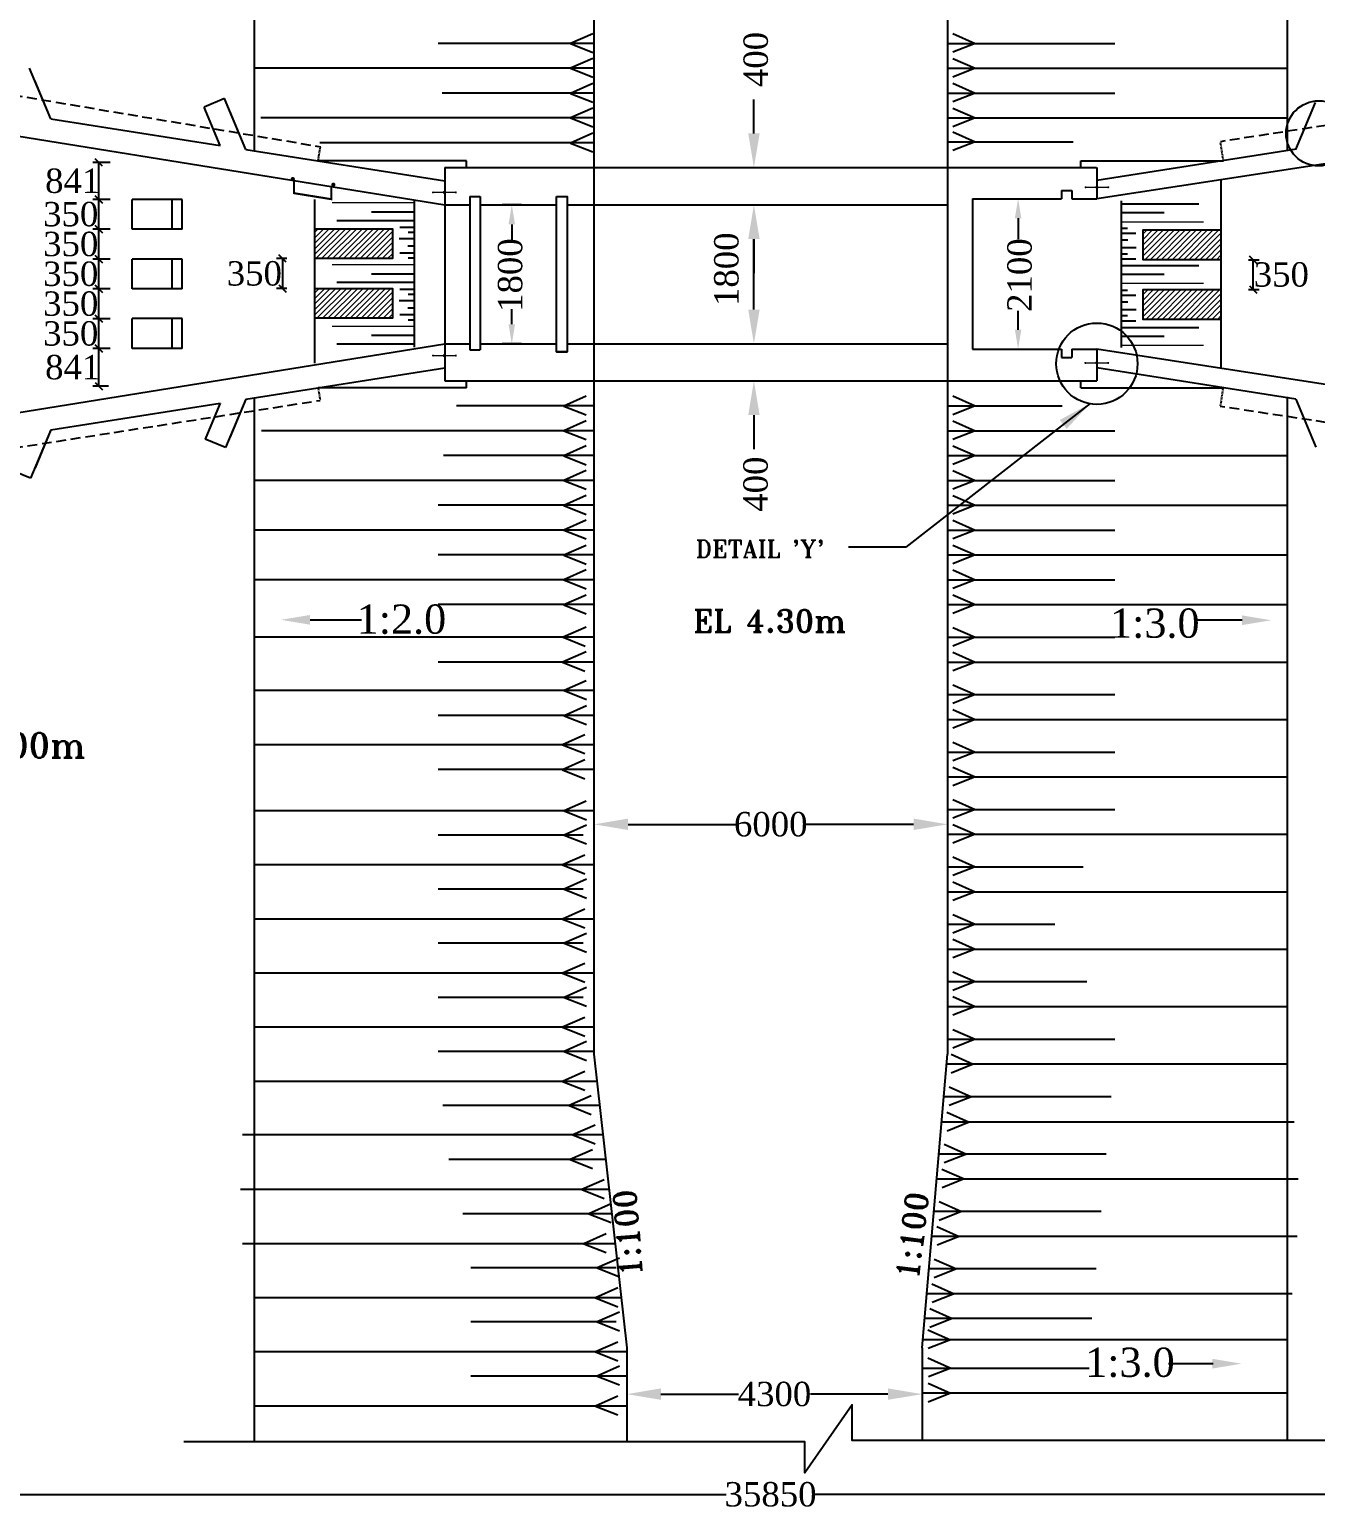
# Model space of a CAD drawing. Extents: x -298162 to 1078160, y -513173 to -216568.
# Drawn here: x 27154 to 40347, y -274691 to -259498 of the extents above; entities that cross this region are included whole.
import ezdxf

# ---------------------------------------------------------------- set-up
doc = ezdxf.new("R2010")
doc.units = 0
doc.header["$MEASUREMENT"] = 0
doc.linetypes.add('DASHED', pattern=[0.75, 0.5, -0.25])
doc.layers.get('0').update_dxf_attribs({"linetype": 'CONTINUOUS'})
doc.layers.get('DEFPOINTS').update_dxf_attribs({"linetype": 'CONTINUOUS'})
for name, color, linetype in [('LINE', 7, 'CONTINUOUS'), ('SLOPEEARTH', 3, 'CONTINUOUS'), ('TEXT', 10, 'CONTINUOUS')]:
    doc.layers.add(name, color=color, linetype=linetype)
doc.styles.add('BIG', font='ROMANT.SHX')
doc.styles.get("Standard").update_dxf_attribs({"font": 'times.ttf', "height": 250})
doc.dimstyles.new('3', dxfattribs={"dimtxt": 225, "dimasz": 350, "dimexe": 100, "dimexo": 25, "dimgap": 9, "dimtad": 0, "dimdec": 0, "dimzin": 0, "dimdsep": 46, "dimtxsty": 'Standard', "dimcen": 0, "dimclrt": 256, "dimadec": 0, "dimazin": 0, "dimtfac": 1, "dimtdec": 0, "dimtofl": 0, "dimtmove": 2, "dimatfit": 3, "dimfxl": 1, "dimtolj": 1, "dimtzin": 0, "dimarcsym": 0})
doc.dimstyles.new('Oblique', dxfattribs={"dimtxt": 75, "dimasz": 75, "dimexe": 60, "dimexo": 60, "dimgap": 25, "dimtad": 2, "dimtih": 1, "dimtoh": 1, "dimdec": 0, "dimzin": 0, "dimdsep": 46, "dimtxsty": 'Standard', "dimblk": 'OBLIQUE', "dimcen": 0, "dimadec": 0, "dimazin": 0, "dimtfac": 1, "dimtdec": 0, "dimtofl": 0, "dimtmove": 0, "dimatfit": 3, "dimldrblk": 'NONE', "dimfxl": 1, "dimtolj": 1, "dimtzin": 0, "dimarcsym": 0})

# ---------------------------------------------------------------- blocks, each defined once
blk = doc.blocks.new('*D116')
at = {"layer": 'DEFPOINTS', "color": 0, "lineweight": -2}
for p in [(34431, -262721), (34471, -263103), (34586, -263103)]:
    blk.add_point(p, dxfattribs=at)
at = {"layer": 'LINE', "color": 0, "lineweight": -2}
for p, q in [((34586, -262371), (34586, -262021)), ((34456, -262721), (34686, -262721)), ((34496, -263103), (34686, -263103)), ((34586, -263453), (34586, -263803))]:
    blk.add_line(p, q, dxfattribs=at)
for points in [[(34528, -262371), (34645, -262371), (34586, -262721)], [(34528, -263453), (34645, -263453), (34586, -263103)]]:
    blk.add_solid(points, dxfattribs=at)
at = {"layer": 'LINE', "insert": (34604, -264162), "char_height": 250, "attachment_point": 5, "rotation": 90}
blk.add_mtext('\\A1;400', dxfattribs=at)
blk = doc.blocks.new('*D117')
at = {"layer": 'DEFPOINTS', "color": 0, "lineweight": -2}
for p in [(34411, -260914), (34586, -260914), (34411, -261297)]:
    blk.add_point(p, dxfattribs=at)
at = {"layer": 'LINE', "color": 0, "lineweight": -2}
for p, q in [((34586, -260564), (34586, -260214)), ((34436, -260914), (34686, -260914)), ((34436, -261297), (34686, -261297)), ((34586, -261647), (34586, -261997))]:
    blk.add_line(p, q, dxfattribs=at)
for points in [[(34528, -260564), (34645, -260564), (34586, -260914)], [(34528, -261647), (34645, -261647), (34586, -261297)]]:
    blk.add_solid(points, dxfattribs=at)
at = {"layer": 'LINE', "insert": (34606, -259805), "char_height": 250, "attachment_point": 5, "rotation": 90}
blk.add_mtext('\\A1;400', dxfattribs=at)
blk = doc.blocks.new('*D118')
at = {"layer": 'DEFPOINTS', "color": 0, "lineweight": -2}
for p in [(34275, -261297), (34586, -261297), (34275, -262721)]:
    blk.add_point(p, dxfattribs=at)
at = {"layer": 'LINE', "color": 0, "lineweight": -2}
for p, q in [((34300, -261297), (34686, -261297)), ((34586, -262371), (34586, -261647)), ((34300, -262721), (34686, -262721))]:
    blk.add_line(p, q, dxfattribs=at)
for points in [[(34528, -261647), (34645, -261647), (34586, -261297)], [(34528, -262371), (34645, -262371), (34586, -262721)]]:
    blk.add_solid(points, dxfattribs=at)
at = {"layer": 'LINE', "insert": (34305, -261957), "char_height": 250, "attachment_point": 5, "rotation": 90}
blk.add_mtext('\\A1;1800', dxfattribs=at)
blk = doc.blocks.new('*D129')
at = {"layer": 'DEFPOINTS', "color": 0, "lineweight": -2}
for p in [(32102, -261297), (32227, -261297), (32227, -262721)]:
    blk.add_point(p, dxfattribs=at)
at = {"layer": 'LINE', "color": 0, "lineweight": -2}
for p, q in [((32202, -261297), (32002, -261297)), ((32102, -261497), (32102, -261667)), ((32102, -262521), (32102, -262367)), ((32202, -262721), (32002, -262721))]:
    blk.add_line(p, q, dxfattribs=at)
for points in [[(32068, -261497), (32135, -261497), (32102, -261297)], [(32068, -262521), (32135, -262521), (32102, -262721)]]:
    blk.add_solid(points, dxfattribs=at)
at = {"layer": 'LINE', "insert": (32086, -262017), "char_height": 250, "attachment_point": 5, "rotation": 90}
blk.add_mtext('\\A1;1800', dxfattribs=at)
blk = doc.blocks.new('*D130')
at = {"layer": 'DEFPOINTS', "color": 0, "lineweight": -2}
for p in [(37171, -261233), (37297, -261233), (37171, -262777)]:
    blk.add_point(p, dxfattribs=at)
at = {"layer": 'LINE', "color": 0, "lineweight": -2}
for p, q in [((37196, -261233), (37397, -261233)), ((37297, -261433), (37297, -261649)), ((37297, -262577), (37297, -262384)), ((37196, -262777), (37397, -262777))]:
    blk.add_line(p, q, dxfattribs=at)
for points in [[(37264, -261433), (37330, -261433), (37297, -261233)], [(37264, -262577), (37330, -262577), (37297, -262777)]]:
    blk.add_solid(points, dxfattribs=at)
at = {"layer": 'LINE', "insert": (37313, -262017), "char_height": 250, "attachment_point": 5, "rotation": 90}
blk.add_mtext('\\A1;2100', dxfattribs=at)
blk = doc.blocks.new('*D131')
at = {"layer": 'DEFPOINTS', "color": 0, "lineweight": -2}
for p in [(46604, -273741), (22910, -274073), (46604, -274527)]:
    blk.add_point(p, dxfattribs=at)
at = {"layer": 'LINE', "color": 0, "lineweight": -2}
for p, q in [((46604, -273766), (46604, -274627)), ((22910, -274098), (22910, -274627)), ((23260, -274527), (34301, -274527)), ((46254, -274527), (35213, -274527))]:
    blk.add_line(p, q, dxfattribs=at)
for points in [[(23260, -274468), (23260, -274585), (22910, -274527)], [(46254, -274468), (46254, -274585), (46604, -274527)]]:
    blk.add_solid(points, dxfattribs=at)
at = {"layer": 'LINE', "insert": (34757, -274527), "char_height": 250, "attachment_point": 5}
blk.add_mtext('\\A1;35850', dxfattribs=at)
blk = doc.blocks.new('_Oblique')
at = {"color": 0, "linetype": 'ByBlock', "lineweight": -2}
blk.add_line((-0.5, -0.5), (0.5, 0.5), dxfattribs=at)
blk = doc.blocks.new('*D211')
at = {"layer": 'DEFPOINTS', "color": 0, "lineweight": -2}
for p in [(39602, -261859), (39710, -261859), (39602, -262165)]:
    blk.add_point(p, dxfattribs=at)
at = {"layer": 'LINE', "color": 0, "lineweight": -2}
for p, q in [((39662, -261859), (39770, -261859)), ((39710, -262165), (39710, -261859)), ((39662, -262165), (39770, -262165))]:
    blk.add_line(p, q, dxfattribs=at)
at = {"layer": 'LINE', "color": 0, "lineweight": -2, "xscale": 75, "yscale": 75, "zscale": 75}
for p, rotation in [((39710, -261859), 90), ((39710, -262165), 270)]:
    blk.add_blockref('_Oblique', p, dxfattribs=dict(at, rotation=rotation))
at = {"layer": 'LINE', "color": 0, "insert": (39998, -262012), "char_height": 250, "attachment_point": 5}
blk.add_mtext('\\A1;350', dxfattribs=at)
blk = doc.blocks.new('_None')
blk = doc.blocks.new('*D517')
at = {"layer": 'DEFPOINTS', "color": 0, "lineweight": -2}
for p in [(29855, -261848), (29748, -262154), (29855, -262154)]:
    blk.add_point(p, dxfattribs=at)
at = {"layer": 'LINE', "color": 0, "lineweight": -2}
for p, q in [((29795, -261848), (29688, -261848)), ((29748, -261848), (29748, -262154)), ((29795, -262154), (29688, -262154))]:
    blk.add_line(p, q, dxfattribs=at)
at = {"layer": 'LINE', "color": 0, "lineweight": -2, "xscale": 75, "yscale": 75, "zscale": 75}
for p, rotation in [((29748, -261848), 90), ((29748, -262154), 270)]:
    blk.add_blockref('_Oblique', p, dxfattribs=dict(at, rotation=rotation))
at = {"layer": 'LINE', "color": 0, "insert": (29460, -262001), "char_height": 250, "attachment_point": 5}
blk.add_mtext('\\A1;350', dxfattribs=at)
blk = doc.blocks.new('*D520')
at = {"layer": 'DEFPOINTS', "color": 0, "lineweight": -2}
for p in [(27864, -262464), (28039, -262464), (28039, -262770)]:
    blk.add_point(p, dxfattribs=at)
at = {"layer": 'LINE', "color": 0, "lineweight": -2}
for p, q in [((27979, -262464), (27804, -262464)), ((27864, -262770), (27864, -262464)), ((27979, -262770), (27804, -262770))]:
    blk.add_line(p, q, dxfattribs=at)
at = {"layer": 'LINE', "color": 0, "lineweight": -2, "xscale": 75, "yscale": 75, "zscale": 75}
for p, rotation in [((27864, -262464), 90), ((27864, -262770), 270)]:
    blk.add_blockref('_Oblique', p, dxfattribs=dict(at, rotation=rotation))
at = {"layer": 'LINE', "color": 0, "insert": (27576, -262617), "char_height": 250, "attachment_point": 5}
blk.add_mtext('\\A1;350', dxfattribs=at)
blk = doc.blocks.new('*D521')
at = {"layer": 'DEFPOINTS', "color": 0, "lineweight": -2}
for p in [(27864, -262158), (28039, -262158), (28039, -262464)]:
    blk.add_point(p, dxfattribs=at)
at = {"layer": 'LINE', "color": 0, "lineweight": -2}
for p, q in [((27979, -262158), (27804, -262158)), ((27864, -262464), (27864, -262158)), ((27979, -262464), (27804, -262464))]:
    blk.add_line(p, q, dxfattribs=at)
at = {"layer": 'LINE', "color": 0, "lineweight": -2, "xscale": 75, "yscale": 75, "zscale": 75}
for p, rotation in [((27864, -262158), 90), ((27864, -262464), 270)]:
    blk.add_blockref('_Oblique', p, dxfattribs=dict(at, rotation=rotation))
at = {"layer": 'LINE', "color": 0, "insert": (27576, -262311), "char_height": 250, "attachment_point": 5}
blk.add_mtext('\\A1;350', dxfattribs=at)
blk = doc.blocks.new('*D522')
at = {"layer": 'DEFPOINTS', "color": 0, "lineweight": -2}
for p in [(27864, -261852), (28039, -261852), (28039, -262158)]:
    blk.add_point(p, dxfattribs=at)
at = {"layer": 'LINE', "color": 0, "lineweight": -2}
for p, q in [((27979, -261852), (27804, -261852)), ((27864, -262158), (27864, -261852)), ((27979, -262158), (27804, -262158))]:
    blk.add_line(p, q, dxfattribs=at)
at = {"layer": 'LINE', "color": 0, "lineweight": -2, "xscale": 75, "yscale": 75, "zscale": 75}
for p, rotation in [((27864, -261852), 90), ((27864, -262158), 270)]:
    blk.add_blockref('_Oblique', p, dxfattribs=dict(at, rotation=rotation))
at = {"layer": 'LINE', "color": 0, "insert": (27576, -262005), "char_height": 250, "attachment_point": 5}
blk.add_mtext('\\A1;350', dxfattribs=at)
blk = doc.blocks.new('*D523')
at = {"layer": 'DEFPOINTS', "color": 0, "lineweight": -2}
for p in [(27864, -261546), (28039, -261546), (28039, -261852)]:
    blk.add_point(p, dxfattribs=at)
at = {"layer": 'LINE', "color": 0, "lineweight": -2}
for p, q in [((27979, -261546), (27804, -261546)), ((27864, -261852), (27864, -261546)), ((27979, -261852), (27804, -261852))]:
    blk.add_line(p, q, dxfattribs=at)
at = {"layer": 'LINE', "color": 0, "lineweight": -2, "xscale": 75, "yscale": 75, "zscale": 75}
for p, rotation in [((27864, -261546), 90), ((27864, -261852), 270)]:
    blk.add_blockref('_Oblique', p, dxfattribs=dict(at, rotation=rotation))
at = {"layer": 'LINE', "color": 0, "insert": (27576, -261699), "char_height": 250, "attachment_point": 5}
blk.add_mtext('\\A1;350', dxfattribs=at)
blk = doc.blocks.new('*D524')
at = {"layer": 'DEFPOINTS', "color": 0, "lineweight": -2}
for p in [(27864, -261240), (28039, -261240), (28039, -261546)]:
    blk.add_point(p, dxfattribs=at)
at = {"layer": 'LINE', "color": 0, "lineweight": -2}
for p, q in [((27979, -261240), (27804, -261240)), ((27864, -261546), (27864, -261240)), ((27979, -261546), (27804, -261546))]:
    blk.add_line(p, q, dxfattribs=at)
at = {"layer": 'LINE', "color": 0, "lineweight": -2, "xscale": 75, "yscale": 75, "zscale": 75}
for p, rotation in [((27864, -261240), 90), ((27864, -261546), 270)]:
    blk.add_blockref('_Oblique', p, dxfattribs=dict(at, rotation=rotation))
at = {"layer": 'LINE', "color": 0, "insert": (27576, -261393), "char_height": 250, "attachment_point": 5}
blk.add_mtext('\\A1;350', dxfattribs=at)
blk = doc.blocks.new('*D525')
at = {"layer": 'DEFPOINTS', "color": 0, "lineweight": -2}
for p in [(27864, -262770), (28039, -262770), (28024, -263156)]:
    blk.add_point(p, dxfattribs=at)
at = {"layer": 'LINE', "color": 0, "lineweight": -2}
for p, q in [((27979, -262770), (27804, -262770)), ((27864, -263156), (27864, -262770)), ((27964, -263156), (27804, -263156))]:
    blk.add_line(p, q, dxfattribs=at)
at = {"layer": 'LINE', "color": 0, "lineweight": -2, "xscale": 75, "yscale": 75, "zscale": 75}
for p, rotation in [((27864, -262770), 90), ((27864, -263156), 270)]:
    blk.add_blockref('_Oblique', p, dxfattribs=dict(at, rotation=rotation))
at = {"layer": 'LINE', "color": 0, "insert": (27596, -262963), "char_height": 250, "attachment_point": 5}
blk.add_mtext('\\A1;841', dxfattribs=at)
blk = doc.blocks.new('*D526')
at = {"layer": 'DEFPOINTS', "color": 0, "lineweight": -2}
for p in [(27864, -260862), (28039, -260862), (28024, -261240)]:
    blk.add_point(p, dxfattribs=at)
at = {"layer": 'LINE', "color": 0, "lineweight": -2}
for p, q in [((27979, -260862), (27804, -260862)), ((27864, -261240), (27864, -260862)), ((27964, -261240), (27804, -261240))]:
    blk.add_line(p, q, dxfattribs=at)
at = {"layer": 'LINE', "color": 0, "lineweight": -2, "xscale": 75, "yscale": 75, "zscale": 75}
for p, rotation in [((27864, -260862), 90), ((27864, -261240), 270)]:
    blk.add_blockref('_Oblique', p, dxfattribs=dict(at, rotation=rotation))
at = {"layer": 'LINE', "color": 0, "insert": (27596, -261051), "char_height": 250, "attachment_point": 5}
blk.add_mtext('\\A1;841', dxfattribs=at)
blk = doc.blocks.new('*D598')
at = {"layer": 'DEFPOINTS', "color": 0, "lineweight": -2}
for p in [(32945, -266565), (36574, -266565), (36574, -267652)]:
    blk.add_point(p, dxfattribs=at)
at = {"layer": 'LINE', "color": 0, "lineweight": -2}
for p, q in [((32945, -266590), (32945, -267752)), ((36574, -266590), (36574, -267752)), ((33295, -267652), (34396, -267652)), ((36224, -267652), (35123, -267652))]:
    blk.add_line(p, q, dxfattribs=at)
for points in [[(33295, -267593), (33295, -267710), (32945, -267652)], [(36224, -267593), (36224, -267710), (36574, -267652)]]:
    blk.add_solid(points, dxfattribs=at)
at = {"layer": 'LINE', "insert": (34759, -267652), "char_height": 250, "attachment_point": 5}
blk.add_mtext('\\A1;6000', dxfattribs=at)
blk = doc.blocks.new('*D599')
at = {"layer": 'DEFPOINTS', "color": 0, "lineweight": -2}
for p in [(33282, -273297), (36312, -273179), (36312, -273498)]:
    blk.add_point(p, dxfattribs=at)
at = {"layer": 'LINE', "color": 0, "lineweight": -2}
for p, q in [((36312, -273204), (36312, -273598)), ((33282, -273322), (33282, -273598)), ((33632, -273498), (34428, -273498)), ((35962, -273498), (35166, -273498))]:
    blk.add_line(p, q, dxfattribs=at)
for points in [[(33632, -273439), (33632, -273556), (33282, -273498)], [(35962, -273439), (35962, -273556), (36312, -273498)]]:
    blk.add_solid(points, dxfattribs=at)
at = {"layer": 'LINE', "insert": (34797, -273498), "char_height": 250, "attachment_point": 5}
blk.add_mtext('\\A1;4300', dxfattribs=at)

msp = doc.modelspace()

# ---------------------------------------------------------------- hatches: boundary and pattern name
at = {"layer": 'LINE', "lineweight": 5}
h = msp.add_hatch(dxfattribs=at)
h.set_pattern_fill('ANSI31', color=0, scale=320, angle=180, style=0)
h.set_pattern_definition([(225, (12495.35, -492991.106), (28.284271, -28.284271), [])])
h.paths.add_polyline_path([(30079.789, -262153.81), (30079.789, -262459.81), (30878.416, -262459.81), (30878.416, -262153.81)])
h.paths.add_polyline_path([(30079.789, -261541.81), (30079.789, -261847.81), (30878.416, -261847.81), (30878.416, -261541.81)])
h = msp.add_hatch(dxfattribs=at)
h.set_pattern_fill('ANSI31', color=0, scale=320, style=0)
h.set_pattern_definition([(45, (56962.372, -31022.09), (-28.284271, 28.284271), [])])
h.paths.add_polyline_path([(39377.934, -261859.385), (39377.934, -261553.385), (38579.306, -261553.385), (38579.306, -261859.385)])
h.paths.add_polyline_path([(39377.934, -262471.385), (39377.934, -262165.385), (38579.306, -262165.385), (38579.306, -262471.385)])

# ---------------------------------------------------------------- linework, layer by layer
at = {"layer": 'LINE', "color": 0}
for p, q in [((29457.677, -249293.733), (29457.677, -260741.403)), ((40060.655, -260740.683), (40060.655, -249278.733)), ((32944.655, -253995.054), (32944.655, -262805.568)), ((36574.155, -253995.054), (36574.155, -262805.568)), ((32933.965, -259639.318), (31345.472, -259639.318)), ((36574.155, -259639.318), (38288.253, -259639.318)), ((27372.705, -260414.322), (27154.017, -259892.243)), ((32933.965, -259894.318), (29457.677, -259894.318)), ((36574.155, -259894.318), (40060.655, -259894.318)), ((23509.655, -260021.818), (31414.655, -261296.818)), ((27372.705, -260414.322), (27208.305, -260021.845)), ((46009.155, -260021.818), (38104.155, -261233.267)), ((29372.705, -260728.073), (29154.017, -260205.994)), ((32933.965, -260149.318), (31387.299, -260149.318)), ((36574.155, -260149.318), (38288.253, -260149.318)), ((29108.585, -260686.638), (28944.087, -260293.93)), ((29108.585, -260686.638), (28961.54, -260335.596)), ((29372.705, -260728.073), (29208.305, -260335.596)), ((40146.104, -260727.279), (40347.482, -260246.523)), ((27372.705, -260414.322), (29108.585, -260686.638)), ((32933.965, -260404.318), (29527.709, -260404.318)), ((36574.155, -260404.318), (40060.655, -260404.318)), ((32933.965, -260659.318), (30131.209, -260659.318)), ((36574.155, -260648.026), (37860.556, -260648.026)), ((29372.705, -260728.073), (31414.655, -261048.404)), ((40152.05, -260726.346), (38104.155, -261047.61)), ((31414.655, -260914.318), (31414.655, -261296.818)), ((38104.155, -260914.318), (38104.155, -261233.267)), ((37742.905, -261148.267), (37849.155, -261148.267)), ((37742.905, -261148.267), (37742.905, -261233.267)), ((37849.155, -261148.267), (37849.155, -261233.267)), ((39377.934, -261038.059), (39377.934, -262973.475)), ((28207.93, -261545.906), (28207.93, -261239.906)), ((28717.93, -261239.906), (28207.93, -261239.906)), ((28615.93, -261545.906), (28615.93, -261239.906)), ((28717.93, -261545.906), (28717.93, -261239.906)), ((30079.789, -262921.826), (30079.789, -261242.739)), ((31103.296, -262756.744), (31103.296, -261252.261)), ((31414.655, -261296.818), (31414.655, -262720.568)), ((31669.655, -261211.818), (31669.655, -262784.318)), ((31775.905, -261211.818), (31775.905, -262784.318)), ((36829.155, -261233.267), (36829.155, -262777.143)), ((36829.155, -261233.267), (37742.905, -261233.267)), ((37849.155, -261233.267), (38104.155, -261233.267)), ((38354.427, -261256.452), (38354.427, -262760.935)), ((38354.427, -261286.62), (39152.107, -261286.62)), ((31103.296, -261458.858), (30305.615, -261458.858)), ((31103.296, -261370.6), (30663.586, -261370.6)), ((38354.427, -261374.879), (38794.136, -261374.879)), ((28717.93, -261545.906), (28207.93, -261545.906)), ((31103.296, -261528.321), (30952.599, -261528.321)), ((31103.296, -261580.258), (31036.798, -261580.258)), ((38354.427, -261535.305), (38420.924, -261535.305)), ((38354.427, -261587.243), (38505.123, -261587.243)), ((31103.296, -261644.561), (30947.647, -261644.561)), ((31103.296, -261721.231), (31034.322, -261721.231)), ((38354.427, -261656.705), (38423.4, -261656.705)), ((38354.427, -261733.375), (38510.075, -261733.375)), ((28207.93, -262157.906), (28207.93, -261851.906)), ((28717.93, -261851.906), (28207.93, -261851.906)), ((28615.93, -262157.906), (28615.93, -261851.906)), ((28717.93, -262157.906), (28717.93, -261851.906)), ((31103.296, -261790.694), (30952.599, -261790.694)), ((31103.296, -261842.631), (31036.798, -261842.631)), ((38354.427, -261797.679), (38420.924, -261797.679)), ((38354.427, -261849.616), (38505.123, -261849.616)), ((31103.296, -262005.859), (30663.586, -262005.859)), ((38354.427, -261919.078), (39152.107, -261919.078)), ((38354.427, -262007.337), (38794.136, -262007.337)), ((28717.93, -262157.906), (28207.93, -262157.906)), ((31103.296, -262094.117), (30305.615, -262094.117)), ((31103.296, -262163.58), (30952.599, -262163.58)), ((31103.296, -262215.517), (31036.798, -262215.517)), ((38354.427, -262170.565), (38420.924, -262170.565)), ((31103.296, -262279.821), (30947.647, -262279.821)), ((31103.296, -262356.491), (31034.322, -262356.491)), ((38354.427, -262222.502), (38505.123, -262222.502)), ((38354.427, -262291.964), (38423.4, -262291.964)), ((38354.427, -262368.634), (38510.075, -262368.634)), ((28207.93, -262769.906), (28207.93, -262463.906)), ((28717.93, -262463.906), (28207.93, -262463.906)), ((28615.93, -262769.906), (28615.93, -262463.906)), ((28717.93, -262769.906), (28717.93, -262463.906)), ((31103.296, -262425.953), (30952.599, -262425.953)), ((31103.296, -262477.891), (31036.798, -262477.891)), ((38354.427, -262432.938), (38420.924, -262432.938)), ((38354.427, -262484.875), (38505.123, -262484.875)), ((31103.296, -262638.317), (30663.586, -262638.317)), ((38354.427, -262554.338), (39152.107, -262554.338)), ((38354.427, -262642.596), (38794.136, -262642.596)), ((23509.655, -263995.568), (31414.655, -262720.568)), ((28717.93, -262769.906), (28207.93, -262769.906)), ((31103.296, -262726.576), (30305.615, -262726.576)), ((31414.655, -262720.568), (31669.655, -262720.568)), ((31414.655, -262720.568), (31414.655, -263103.068)), ((32944.655, -262805.568), (32944.655, -270009.728)), ((36574.155, -262805.568), (36574.155, -270009.728)), ((36829.155, -262777.143), (37742.905, -262777.143)), ((37742.905, -262777.143), (37742.905, -262862.143)), ((37849.155, -262777.143), (37849.155, -262862.143)), ((37849.155, -262777.143), (38104.155, -262777.143)), ((46009.155, -263995.568), (38104.155, -262777.143)), ((38104.155, -262777.143), (38104.155, -263103.068)), ((29372.705, -263289.314), (31414.655, -262968.982)), ((29372.705, -263289.314), (31414.655, -262968.982)), ((37742.905, -262862.143), (37849.155, -262862.143)), ((40146.104, -263290.108), (38104.155, -262969.776)), ((40146.104, -263290.108), (38104.155, -262969.776)), ((40146.104, -263290.108), (38104.155, -262969.776)), ((29457.677, -263275.984), (29457.677, -265844.752)), ((40060.655, -273972.651), (40060.655, -263266.328)), ((27372.705, -263603.065), (29108.585, -263330.748)), ((27372.705, -263603.065), (29108.585, -263330.748)), ((29108.585, -263330.748), (28954.144, -263699.446)), ((29108.585, -263330.748), (28961.54, -263681.791)), ((29372.705, -263289.314), (29164.075, -263787.382)), ((29372.705, -263289.314), (29208.305, -263681.791)), ((32933.351, -263358.068), (31534.654, -263358.068)), ((36574.155, -263358.068), (37750.605, -263358.068)), ((40146.104, -263290.108), (40352.172, -263782.06)), ((27372.705, -263603.065), (27164.075, -264101.133)), ((27372.705, -263603.065), (27209.459, -263992.786)), ((32933.351, -263613.068), (29534.135, -263613.068)), ((31414.655, -263613.068), (30783.032, -263613.068)), ((36574.155, -263613.068), (38288.253, -263613.068)), ((32933.351, -263868.068), (31399.429, -263868.068)), ((36574.155, -263868.068), (40060.655, -263868.068)), ((32933.351, -264123.068), (29457.677, -264123.068)), ((36574.155, -264123.068), (38288.253, -264123.068)), ((32933.351, -264378.068), (31345.472, -264378.068)), ((36574.155, -264378.068), (40060.655, -264378.068)), ((32933.351, -264633.068), (29457.677, -264633.068)), ((36574.155, -264633.068), (38288.253, -264633.068)), ((32933.351, -264888.068), (31345.472, -264888.068)), ((36574.155, -264888.068), (40060.655, -264888.068)), ((32933.351, -265143.068), (29457.677, -265143.068)), ((36574.155, -265143.068), (38288.253, -265143.068)), ((32933.351, -265398.068), (31345.472, -265398.068)), ((36574.155, -265398.068), (40060.655, -265398.068)), ((30031.808, -265553.817), (30560.381, -265553.817)), ((39595.832, -265558.095), (39135.688, -265558.095)), ((32933.351, -265732.01), (29457.677, -265732.01)), ((29457.677, -265844.752), (29457.677, -273987.651)), ((36574.155, -265732.01), (38288.253, -265732.01)), ((32933.351, -265987.01), (31345.472, -265987.01)), ((36574.155, -265987.01), (40060.655, -265987.01)), ((32933.351, -266279.863), (29457.677, -266279.863)), ((36574.155, -266320.952), (38288.253, -266320.952)), ((32933.351, -266534.863), (31345.472, -266534.863)), ((36574.155, -266575.952), (40060.655, -266575.952)), ((32933.351, -266834.941), (29457.677, -266834.941)), ((36574.155, -266909.895), (38288.253, -266909.895)), ((31414.655, -267089.941), (31345.472, -267089.941)), ((32933.351, -267089.941), (31345.472, -267089.941)), ((36574.155, -267164.895), (40060.655, -267164.895)), ((32933.351, -267513.847), (29457.677, -267513.847)), ((36574.155, -267498.837), (38288.253, -267498.837)), ((32835.346, -267761.702), (31345.472, -267761.702)), ((36574.155, -267753.837), (40060.655, -267753.837)), ((32933.351, -268068.924), (29457.677, -268068.924)), ((36574.155, -268087.779), (37963.559, -268087.779)), ((32835.346, -268316.78), (31345.472, -268316.78)), ((36574.155, -268342.779), (39026.606, -268342.779)), ((39026.606, -268342.779), (40060.655, -268342.779)), ((32933.351, -268624.002), (29457.677, -268624.002)), ((36574.155, -268676.721), (37673.02, -268676.721)), ((32835.346, -268871.857), (31345.472, -268871.857)), ((36574.155, -268931.721), (39050.031, -268931.721)), ((39050.031, -268931.721), (40060.655, -268931.721)), ((32933.351, -269179.079), (29457.677, -269179.079)), ((36574.155, -269265.663), (38003.155, -269265.663)), ((32835.346, -269426.935), (31345.472, -269426.935)), ((36574.155, -269520.663), (40060.655, -269520.663)), ((32933.351, -269734.157), (29457.677, -269734.157)), ((36574.155, -269854.605), (38288.253, -269854.605)), ((32944.655, -269982.012), (31345.472, -269982.012)), ((36556.508, -270109.605), (40060.655, -270109.605)), ((32964.532, -270289.234), (29457.677, -270289.234)), ((33003.61, -270537.09), (31394.527, -270537.09)), ((36536.462, -270443.547), (38250.561, -270443.547)), ((36513.777, -270704.64), (40130.781, -270704.64)), ((33037.383, -270839.186), (29339.19, -270839.186)), ((33065.665, -271092.167), (31454.02, -271092.167)), ((36485.292, -271032.489), (38199.391, -271032.489)), ((36463.137, -271287.489), (40170.516, -271287.489)), ((33100.01, -271399.389), (29317.51, -271399.389)), ((36434.122, -271621.432), (38148.221, -271621.432)), ((33127.719, -271647.245), (31599.08, -271647.245)), ((36411.967, -271876.432), (40160.327, -271876.432)), ((33162.064, -271954.467), (29338.154, -271954.467)), ((33172.279, -272202.322), (31682.406, -272202.322)), ((36382.952, -272210.374), (38097.05, -272210.374)), ((33224.119, -272509.544), (29457.677, -272509.544)), ((36360.797, -272465.374), (40109.157, -272465.374)), ((33172.279, -272757.4), (31682.406, -272757.4)), ((36338.747, -272719.159), (38052.845, -272719.159)), ((36312.295, -272936.928), (40060.655, -272936.928)), ((33281.588, -273064.622), (29457.677, -273064.622)), ((36312.295, -273023.608), (36312.295, -273972.651)), ((36312.295, -273229.781), (38026.393, -273229.781)), ((39300.229, -273185.694), (38840.084, -273185.694)), ((33281.588, -273312.478), (31682.406, -273312.478)), ((36312.295, -273484.781), (40060.655, -273484.781)), ((33281.588, -273619.699), (29457.677, -273619.699))]:
    msp.add_line(p, q, dxfattribs=at)
at = {"layer": 'LINE', "color": 0, "linetype": 'DASHED', "ltscale": 200}
for p, q in [((23872.155, -259644.814), (30138.642, -260699.548)), ((45646.655, -259678.243), (39373.57, -260648.137)), ((23872.155, -264276.588), (30134.376, -263302.264)), ((45646.655, -264312.705), (39370.57, -263364.346))]:
    msp.add_line(p, q, dxfattribs=at)
at = {"layer": 'LINE', "color": 0, "linetype": 'ByBlock', "lineweight": -2}
for p, q in [((29154.017, -260205.994), (28944.087, -260293.93)), ((31635.739, -260844.404), (30114.261, -260844.404)), ((31635.739, -260914.318), (31635.739, -260844.404)), ((37940.635, -260914.318), (37940.635, -260843.726)), ((37940.635, -260843.726), (39403.811, -260843.726)), ((31635.739, -263172.982), (31635.739, -263103.068)), ((37940.635, -263172.982), (37940.635, -263103.068)), ((31635.739, -263172.982), (30114.261, -263172.982)), ((37940.635, -263172.982), (39399.486, -263172.982)), ((29164.075, -263787.382), (28954.144, -263699.446)), ((27164.075, -264101.133), (26954.144, -264013.197)), ((32944.655, -270009.728), (33281.588, -273023.608)), ((36312.295, -273023.608), (36574.155, -270009.728)), ((33281.588, -273023.608), (33281.588, -273987.651))]:
    msp.add_line(p, q, dxfattribs=at)
at = {"layer": 'LINE', "color": 0, "linetype": 'DASHED', "ltscale": 20}
for p, q in [((39403.811, -260843.726), (39373.57, -260648.137)), ((30114.261, -260844.404), (30138.642, -260699.548)), ((30114.261, -263172.982), (30134.376, -263302.264)), ((39399.486, -263172.982), (39370.57, -263364.346))]:
    msp.add_line(p, q, dxfattribs=at)
at = {"layer": 'LINE', "color": 0, "linetype": 'DASHED'}
for p, q in [((31414.655, -260914.318), (32944.655, -260914.318)), ((32952.199, -260914.318), (36569.224, -260914.318)), ((36574.155, -260914.318), (38104.155, -260914.318)), ((31414.655, -261296.818), (31669.655, -261296.818)), ((31669.655, -261211.818), (31775.905, -261211.818)), ((31775.905, -261296.818), (32562.155, -261296.818)), ((32562.155, -261211.818), (32668.405, -261211.818)), ((32668.405, -261296.818), (32944.655, -261296.818)), ((32668.405, -261296.818), (32689.655, -261296.818)), ((32944.655, -261296.818), (36574.155, -261296.818)), ((31669.655, -262784.318), (31775.905, -262784.318)), ((31775.905, -262720.568), (32179.655, -262720.568)), ((31775.905, -262720.568), (32562.155, -262720.568)), ((32562.155, -262805.568), (32668.405, -262805.568)), ((32668.405, -262720.568), (32944.655, -262720.568)), ((32944.655, -262720.568), (36574.155, -262720.568)), ((31414.655, -263103.068), (32944.655, -263103.068)), ((32944.655, -263103.068), (36569.38, -263103.068)), ((36569.38, -263103.068), (38104.155, -263103.068))]:
    msp.add_line(p, q, dxfattribs=at)
at = {"layer": 'LINE', "color": 0, "lineweight": 9}
for p, q in [((31103.296, -261276.622), (30258.984, -261276.622)), ((38354.427, -261468.856), (39198.738, -261468.856)), ((31103.296, -261911.881), (30258.984, -261911.881)), ((38354.427, -262101.315), (39198.738, -262101.315)), ((31103.296, -262544.34), (30258.984, -262544.34)), ((38354.427, -262736.574), (39198.738, -262736.574))]:
    msp.add_line(p, q, dxfattribs=at)
at = {"layer": 'LINE', "color": 0, "linetype": 'Continuous'}
for p, q in [((31414.655, -261296.818), (31669.655, -261296.818)), ((31414.655, -262720.568), (31669.655, -262720.568))]:
    msp.add_line(p, q, dxfattribs=at)
at = {"layer": 'LINE', "color": 0}
for points, const_width in [([(31402.175, -261168.848, 1), (31418.325, -261168.848, 1)], 16.15), ([(37983.774, -261115.595, 1), (37994.399, -261115.595, 1)], 10.625), ([(38097.763, -261115.595, 1), (38113.913, -261115.595, 1)], 16.15), ([(38217.276, -261115.595, 1), (38227.901, -261115.595, 1)], 10.625), ([(31288.186, -261168.848, 1), (31298.811, -261168.848, 1)], 10.625), ([(31521.689, -261168.848, 1), (31532.314, -261168.848, 1)], 10.625), ([(31402.175, -262842.355, 1), (31418.325, -262842.355, 1)], 16.15), ([(31288.186, -262842.355, 1), (31298.811, -262842.355, 1)], 10.625), ([(31521.689, -262842.355, 1), (31532.314, -262842.355, 1)], 10.625), ([(37982.149, -262917.737, 1), (37992.774, -262917.737, 1)], 10.625), ([(38096.138, -262917.737, 1), (38112.288, -262917.737, 1)], 16.15), ([(38215.652, -262917.737, 1), (38226.277, -262917.737, 1)], 10.625)]:
    msp.add_lwpolyline(points, format="xyb", close=True, dxfattribs=dict(at, const_width=const_width))
at = {"layer": 'LINE', "color": 0, "const_width": 13.6}
for points in [[(37995.279, -261115.771), (38105.779, -261115.771), (38216.279, -261115.771)], [(31299.692, -261169.024), (31410.192, -261169.024), (31520.692, -261169.024)], [(31299.692, -262842.531), (31410.192, -262842.531), (31520.692, -262842.531)], [(37993.655, -262917.913), (38104.155, -262917.913), (38214.655, -262917.913)]]:
    msp.add_lwpolyline(points, dxfattribs=at)
at = {"layer": 'LINE', "color": 0}
for points in [[(32562.155, -261211.818), (32668.405, -261211.818), (32668.405, -262805.568), (32562.155, -262805.568)], [(30079.789, -261541.81), (30878.416, -261541.81), (30878.416, -261847.81), (30079.789, -261847.81)], [(39377.934, -261859.385), (38579.306, -261859.385), (38579.306, -261553.385), (39377.934, -261553.385)], [(30079.789, -262153.81), (30878.416, -262153.81), (30878.416, -262459.81), (30079.789, -262459.81)], [(39377.934, -262471.385), (38579.306, -262471.385), (38579.306, -262165.385), (39377.934, -262165.385)]]:
    msp.add_lwpolyline(points, close=True, dxfattribs=at)
msp.add_lwpolyline([(40525.022, -273972.651), (35594.669, -273972.651), (35594.669, -273606.651), (35107.669, -274303.651), (35107.669, -273987.651), (28736.003, -273987.651)], dxfattribs=at)
msp.add_circle((40381.547, -260562.87), 334.098, dxfattribs=at)
for points in [[(30031.808, -265603.4), (30031.808, -265504.234), (29734.308, -265553.817)], [(39595.832, -265508.511), (39595.832, -265607.678), (39893.332, -265558.095)], [(39290.853, -273136.11), (39290.853, -273235.277), (39588.353, -273185.694)]]:
    msp.add_solid(points, dxfattribs=at)
at = {"layer": 'SLOPEEARTH', "color": 0}
for p, q in [((32933.166, -259541.062), (32704.682, -259642.125)), ((36626.755, -259538.256), (36855.238, -259639.318)), ((32704.682, -259642.125), (32933.166, -259733.455)), ((36855.238, -259639.318), (36628.123, -259730.102)), ((32933.166, -259793.256), (32704.682, -259894.318)), ((32704.682, -259894.318), (32933.166, -259985.649)), ((36626.755, -259793.256), (36855.238, -259894.318)), ((36855.238, -259894.318), (36628.123, -259985.102)), ((32933.166, -260051.062), (32704.682, -260152.125)), ((36626.755, -260048.256), (36855.238, -260149.318)), ((32704.682, -260152.125), (32933.166, -260243.455)), ((36855.238, -260149.318), (36628.123, -260240.102)), ((32933.166, -260303.256), (32704.682, -260404.318)), ((36626.755, -260303.256), (36855.238, -260404.318)), ((32704.682, -260404.318), (32933.166, -260495.649)), ((36626.755, -260546.964), (36855.238, -260648.026)), ((36855.238, -260404.318), (36628.123, -260495.102)), ((32933.166, -260561.062), (32704.682, -260662.125)), ((32704.682, -260662.125), (32933.166, -260753.455)), ((36855.238, -260648.026), (36628.123, -260738.81)), ((32863.76, -263259.812), (32635.276, -263360.875)), ((36626.755, -263257.006), (36855.238, -263358.068)), ((32635.276, -263360.875), (32863.76, -263452.205)), ((36855.238, -263358.068), (36628.123, -263448.852)), ((32863.76, -263512.006), (32635.276, -263613.068)), ((36626.755, -263512.006), (36855.238, -263613.068)), ((32635.276, -263613.068), (32863.76, -263704.399)), ((36855.238, -263613.068), (36628.123, -263703.852)), ((32863.76, -263769.812), (32635.276, -263870.875)), ((32635.276, -263870.875), (32863.76, -263962.205)), ((36626.755, -263767.006), (36855.238, -263868.068)), ((36855.238, -263868.068), (36628.123, -263958.852)), ((32863.76, -264022.006), (32635.276, -264123.068)), ((36626.755, -264022.006), (36855.238, -264123.068)), ((32635.276, -264123.068), (32863.76, -264214.399)), ((36855.238, -264123.068), (36628.123, -264213.852)), ((32863.76, -264279.812), (32635.276, -264380.875)), ((36626.755, -264277.006), (36855.238, -264378.068)), ((32635.276, -264380.875), (32863.76, -264472.205)), ((36855.238, -264378.068), (36628.123, -264468.852)), ((32863.76, -264532.006), (32635.276, -264633.068)), ((32635.276, -264633.068), (32863.76, -264724.399)), ((36626.755, -264532.006), (36855.238, -264633.068)), ((36855.238, -264633.068), (36628.123, -264723.852)), ((32863.76, -264789.812), (32635.276, -264890.875)), ((36626.755, -264787.006), (36855.238, -264888.068)), ((32635.276, -264890.875), (32863.76, -264982.205)), ((36855.238, -264888.068), (36628.123, -264978.852)), ((32863.76, -265042.006), (32635.276, -265143.068)), ((36626.755, -265042.006), (36855.238, -265143.068)), ((32635.276, -265143.068), (32863.76, -265234.399)), ((36855.238, -265143.068), (36628.123, -265233.852)), ((32863.76, -265299.812), (32635.276, -265400.875)), ((32635.276, -265400.875), (32863.76, -265492.205)), ((36626.755, -265297.006), (36855.238, -265398.068)), ((36855.238, -265398.068), (36628.123, -265488.852)), ((32863.76, -265627.557), (32627.611, -265732.01)), ((36626.755, -265630.948), (36855.238, -265732.01)), ((32627.611, -265732.01), (32856.094, -265823.341)), ((36855.238, -265732.01), (36628.123, -265822.794)), ((32863.76, -265882.586), (32621.331, -265989.817)), ((32621.331, -265989.817), (32849.814, -266081.148)), ((36626.755, -265885.948), (36855.238, -265987.01)), ((36855.238, -265987.01), (36628.123, -266077.794)), ((32863.76, -266180.163), (32638.356, -266279.863)), ((32638.356, -266279.863), (32866.839, -266371.194)), ((36626.755, -266219.89), (36855.238, -266320.952)), ((32868.35, -266436.608), (32639.867, -266537.67)), ((36855.238, -266320.952), (36628.123, -266411.736)), ((32639.867, -266537.67), (32868.35, -266629.001)), ((36626.755, -266474.89), (36855.238, -266575.952)), ((36855.238, -266575.952), (36628.123, -266666.736)), ((32851.806, -266733.879), (32623.323, -266834.941)), ((32623.323, -266834.941), (32851.806, -266926.272)), ((36626.755, -266808.832), (36855.238, -266909.895)), ((36855.238, -266909.895), (36628.123, -267000.678)), ((32851.806, -266991.685), (32623.323, -267092.748)), ((36626.755, -267063.832), (36855.238, -267164.895)), ((32623.323, -267092.748), (32851.806, -267184.078)), ((36855.238, -267164.895), (36628.123, -267255.678)), ((32863.76, -267414.146), (32638.356, -267513.847)), ((32638.356, -267513.847), (32866.839, -267605.177)), ((36626.755, -267397.774), (36855.238, -267498.837)), ((36855.238, -267498.837), (36628.123, -267589.62)), ((32868.35, -267660.64), (32639.867, -267761.702)), ((36626.755, -267652.774), (36855.238, -267753.837)), ((32639.867, -267761.702), (32868.35, -267853.033)), ((36855.238, -267753.837), (36628.123, -267844.62)), ((32851.806, -267967.862), (32623.323, -268068.924)), ((36626.755, -267986.716), (36855.238, -268087.779)), ((32623.323, -268068.924), (32851.806, -268160.255)), ((36855.238, -268087.779), (36628.123, -268178.563)), ((32868.35, -268215.717), (32639.867, -268316.78)), ((36626.755, -268241.716), (36855.238, -268342.779)), ((32639.867, -268316.78), (32868.35, -268408.11)), ((36855.238, -268342.779), (36628.123, -268433.563)), ((32851.806, -268522.939), (32623.323, -268624.002)), ((36626.755, -268575.658), (36855.238, -268676.721)), ((32623.323, -268624.002), (32851.806, -268715.332)), ((36855.238, -268676.721), (36628.123, -268767.505)), ((32868.35, -268770.795), (32639.867, -268871.857)), ((32639.867, -268871.857), (32868.35, -268963.188)), ((36626.755, -268830.658), (36855.238, -268931.721)), ((36855.238, -268931.721), (36628.123, -269022.505)), ((32851.806, -269078.017), (32623.323, -269179.079)), ((32623.323, -269179.079), (32851.806, -269270.41)), ((36626.755, -269164.601), (36855.238, -269265.663)), ((32868.35, -269325.872), (32639.867, -269426.935)), ((36855.238, -269265.663), (36628.123, -269356.447)), ((32639.867, -269426.935), (32868.35, -269518.265)), ((36626.755, -269419.601), (36855.238, -269520.663)), ((32851.806, -269633.094), (32623.323, -269734.157)), ((36855.238, -269520.663), (36628.123, -269611.447)), ((32623.323, -269734.157), (32851.806, -269825.487)), ((36626.755, -269756.349), (36855.238, -269857.412)), ((32868.35, -269880.95), (32639.867, -269982.012)), ((36855.238, -269857.412), (36628.123, -269948.196)), ((32639.867, -269982.012), (32868.35, -270073.343)), ((36609.109, -270011.349), (36837.592, -270112.412)), ((36837.592, -270112.412), (36610.477, -270203.196)), ((32851.806, -270188.172), (32623.323, -270289.234)), ((32623.323, -270289.234), (32851.806, -270380.565)), ((36589.063, -270345.291), (36817.546, -270446.354)), ((32917.405, -270436.027), (32688.921, -270537.09)), ((32688.921, -270537.09), (32917.405, -270628.421)), ((36817.546, -270446.354), (36590.431, -270537.138)), ((36566.378, -270606.384), (36794.861, -270707.447)), ((36794.861, -270707.447), (36567.746, -270798.231)), ((32955.838, -270738.124), (32727.355, -270839.186)), ((32727.355, -270839.186), (32955.838, -270930.517)), ((32930.666, -270991.105), (32702.183, -271092.167)), ((36537.893, -270934.234), (36766.376, -271035.296)), ((32702.183, -271092.167), (32930.666, -271183.498)), ((36766.376, -271035.296), (36539.261, -271126.08)), ((33048.573, -271298.327), (32820.09, -271399.389)), ((36515.737, -271189.234), (36744.221, -271290.296)), ((36744.221, -271290.296), (36517.106, -271381.08)), ((32820.09, -271399.389), (33048.573, -271490.72)), ((33121.958, -271546.182), (32893.474, -271647.245)), ((36486.723, -271523.176), (36715.206, -271624.238)), ((36715.206, -271624.238), (36488.091, -271715.022)), ((32893.474, -271647.245), (33121.958, -271738.576)), ((36464.567, -271778.176), (36693.051, -271879.238)), ((33069.216, -271853.404), (32840.733, -271954.467)), ((36693.051, -271879.238), (36465.935, -271970.022)), ((32840.733, -271954.467), (33069.216, -272045.797)), ((33205.284, -272101.26), (32976.8, -272202.322)), ((32976.8, -272202.322), (33205.284, -272293.653)), ((36435.553, -272112.118), (36664.036, -272213.18)), ((36664.036, -272213.18), (36436.921, -272303.964)), ((36413.397, -272367.118), (36641.881, -272468.18)), ((33188.74, -272408.482), (32960.256, -272509.544)), ((32960.256, -272509.544), (33188.74, -272600.875)), ((36641.881, -272468.18), (36414.765, -272558.964)), ((33205.284, -272656.338), (32976.8, -272757.4)), ((36391.347, -272620.903), (36619.83, -272721.965)), ((32976.8, -272757.4), (33205.284, -272848.731)), ((36372.353, -272837.417), (36603.674, -272939.734)), ((36619.83, -272721.965), (36392.715, -272812.749)), ((33188.74, -272963.559), (32960.256, -273064.622)), ((36603.674, -272939.734), (36375.191, -273031.065)), ((32960.256, -273064.622), (33188.74, -273155.952)), ((36372.353, -273126.54), (36605.761, -273229.781)), ((33205.284, -273211.415), (32976.8, -273312.478)), ((36605.761, -273229.781), (36377.278, -273321.112)), ((32976.8, -273312.478), (33205.284, -273403.808)), ((36374.868, -273386.525), (36603.352, -273487.588)), ((33188.74, -273518.637), (32960.256, -273619.699)), ((36603.352, -273487.588), (36374.868, -273578.918)), ((32960.256, -273619.699), (33188.74, -273711.03))]:
    msp.add_line(p, q, dxfattribs=at)
at = {"layer": 'TEXT', "color": 0, "const_width": 21.25}
for points in [[(29844.14, -261031.631, 1), (29865.39, -261031.631, 1)], [(30259.589, -261089.542, 1), (30280.839, -261089.542, 1)]]:
    msp.add_lwpolyline(points, format="xyb", close=True, dxfattribs=at)
msp.add_lwpolyline([(30250.155, -261108.996), (30250.155, -261238.143), (29867.655, -261176.45), (29867.655, -261047.302)], dxfattribs=at)
at = {"layer": 'TEXT', "color": 0}
msp.add_circle((38105.053, -262925.877), 417.051, dxfattribs=at)

# ---------------------------------------------------------------- texts
at = {"layer": 'LINE', "color": 0}
for s, p in [('1:2.0', (30509.917, -265696.275)), ('1:3.0', (38240.126, -265737.359)), ('1:3.0', (37985.041, -273320.849))]:
    msp.add_text(s, height=300, dxfattribs=at).set_placement(p)
at = {"layer": 'TEXT', "color": 0, "style": 'BIG'}
for s, height, p in [("DETAIL 'Y'", 178.5, (33989.354, -264915.443)), ('EL 4.30m', 229.5, (33963.79, -265679.512)), ('EL2.00m', 255, (26160.708, -266969.74))]:
    msp.add_text(s, height=height, dxfattribs=at).set_placement(p)
for rotation, p in [(94.2386917, (33437.151, -272281.418)), (82.8446172, (36268.282, -272326.877))]:
    msp.add_text('1:100', height=229.5, rotation=rotation, dxfattribs=at).set_placement(p)

# ---------------------------------------------------------------- dimensions: what is measured, and where the dimension line sits
at = {"layer": 'LINE', "color": 0}
for base, p1, p2, text, picture, middle in [((34586.476, -260914.318), (34411.133, -261296.818), (34411.133, -260914.318), '400', '*D117', (34605.959, -259804.951)), ((34586.476, -261296.818), (34274.755, -262720.568), (34274.755, -261296.818), '1800', '*D118', (34304.852, -261956.911)), ((34586.476, -263103.068), (34430.615, -262720.568), (34470.906, -263103.068), '400', '*D116', (34603.689, -264162.15))]:
    dim = msp.add_linear_dim(base=base, p1=p1, p2=p2, angle=90, text=text, dimstyle='3', dxfattribs=at)
    dim.commit()
    dim.dimension.update_dxf_attribs({"geometry": picture, "text_midpoint": middle, "dimtype": 160})
at = {"layer": 'LINE'}
for base, p1, p2, text, override, picture, middle in [((27864.114, -260861.863), (28024.166, -261239.906), (28039.184, -260861.863), '841', {"dimtxt": 150}, '*D526', (27595.964, -261050.884)), ((27864.114, -261239.906), (28039.184, -261545.906), (28039.184, -261239.906), '350', {"dimtxt": 150, "dimtmove": 1}, '*D524', (27576.317, -261392.906)), ((27864.114, -261545.906), (28039.184, -261851.906), (28039.184, -261545.906), '350', {"dimtxt": 150, "dimtmove": 1}, '*D523', (27576.317, -261698.906)), ((27864.114, -261851.906), (28039.184, -262157.906), (28039.184, -261851.906), '350', {"dimtxt": 150, "dimtmove": 1}, '*D522', (27576.317, -262004.906)), ((27864.114, -262157.906), (28039.184, -262463.906), (28039.184, -262157.906), '350', {"dimtxt": 150, "dimtmove": 1}, '*D521', (27576.317, -262310.906)), ((27864.114, -262463.906), (28039.184, -262769.906), (28039.184, -262463.906), '350', {"dimtxt": 150}, '*D520', (27576.317, -262616.906)), ((27864.114, -262769.906), (28024.166, -263155.524), (28039.184, -262769.906), '841', {"dimtxt": 150}, '*D525', (27595.964, -262962.715))]:
    dim = msp.add_linear_dim(base=base, p1=p1, p2=p2, angle=270, text=text, dimstyle='Oblique', override=override, dxfattribs=at)
    dim.commit()
    dim.dimension.update_dxf_attribs({"geometry": picture, "text_midpoint": middle})
at = {"layer": 'LINE', "color": 0}
for base, p1, p2, text, picture, middle in [((32101.622, -261296.818), (32227.476, -262720.568), (32227.476, -261296.818), '1800', '*D129', (32085.962, -262016.644)), ((37297.147, -261233.267), (37171.294, -262777.143), (37171.294, -261233.267), '2100', '*D130', (37312.807, -262016.644))]:
    dim = msp.add_linear_dim(base=base, p1=p1, p2=p2, angle=90, text=text, dimstyle='3', override={"dimtxt": 150, "dimasz": 200}, dxfattribs=at)
    dim.commit()
    dim.dimension.update_dxf_attribs({"geometry": picture, "text_midpoint": middle, "dimtype": 160})
at = {"layer": 'LINE'}
for base, p1, p2, angle, picture, middle in [((29747.687, -262153.81), (29855.494, -261847.81), (29855.494, -262153.81), 270, '*D517', (29747.687, -262000.81)), ((39710.036, -261859.385), (39602.229, -262165.385), (39602.229, -261859.385), 90, '*D211', (39710.036, -262012.385))]:
    dim = msp.add_linear_dim(base=base, p1=p1, p2=p2, angle=angle, text='350', dimstyle='Oblique', override={"dimtxt": 150}, dxfattribs=at)
    dim.commit()
    dim.dimension.update_dxf_attribs({"geometry": picture, "text_midpoint": middle, "dimtype": 160})
at = {"layer": 'LINE', "color": 0}
for base, p1, p2, text, picture, middle in [((36574.155, -267651.748), (32944.655, -266564.888), (36574.155, -266564.888), '6000', '*D598', (34759.405, -267651.748)), ((36312.295, -273497.607), (33281.588, -273296.801), (36312.295, -273179.328), '4300', '*D599', (34796.941, -273497.607)), ((46604.155, -274526.551), (22909.76, -274073.187), (46604.155, -273740.947), '35850', '*D131', (34756.957, -274526.551))]:
    dim = msp.add_linear_dim(base=base, p1=p1, p2=p2, text=text, dimstyle='3', dxfattribs=at)
    dim.commit()
    dim.dimension.update_dxf_attribs({"geometry": picture, "text_midpoint": middle})

# ---------------------------------------------------------------- leaders
msp.add_leader([(38035.784, -263333.811), (36144.189, -264809.482), (35557.142, -264809.482)], dimstyle='3', override={"dimgap": 9, "dimtad": 0}, dxfattribs=at)

doc.saveas('drawing.dxf')
